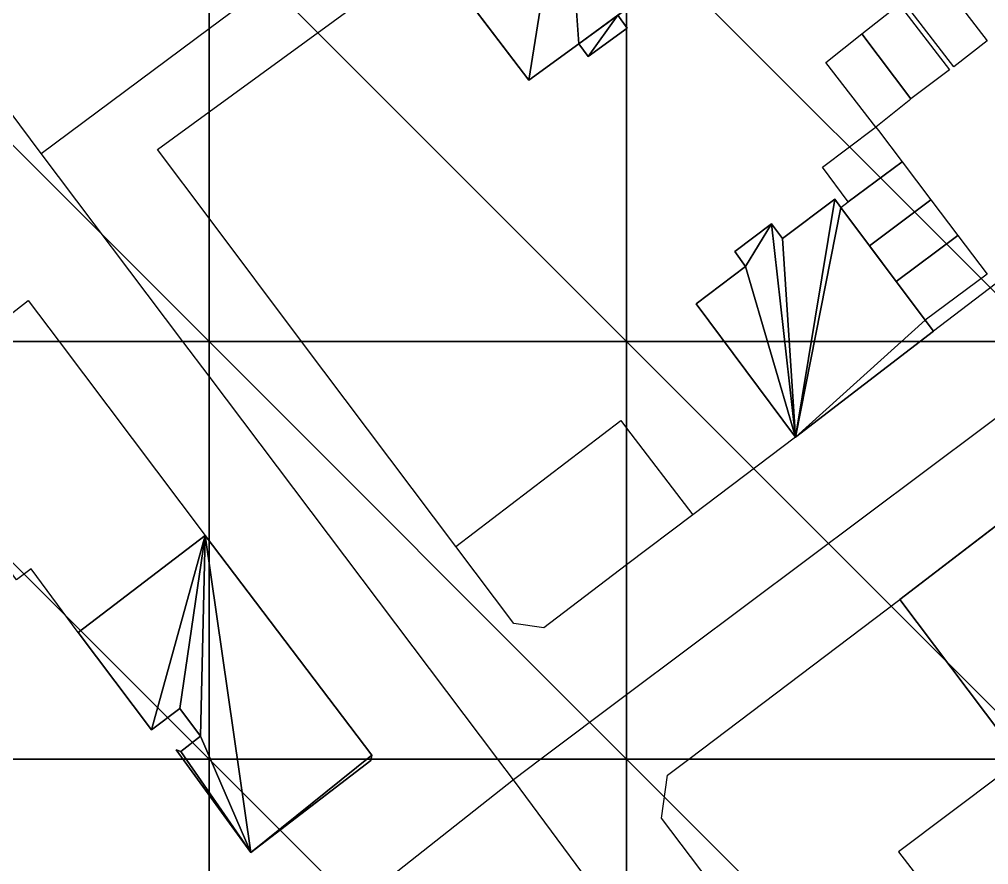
# Model space of a CAD drawing. Extents: x 0 to 812, y 0 to 720.
# Drawn here: x 286.4 to 356, y 322.4 to 383.1 of the extents above; entities that cross this region are included whole.
import ezdxf

# ---------------------------------------------------------------- set-up
doc = ezdxf.new("R2010")
doc.units = 0
doc.header["$LTSCALE"] = 0.0254
doc.layers.get('0').update_dxf_attribs({"color": 13, "linetype": 'CONTINUOUS'})
for name, color, linetype in [('BUILDINGS', 250, 'CONTINUOUS'), ('MINOR_ROADS', 250, 'CONTINUOUS'), ('PARKS', 250, 'CONTINUOUS'), ('TOPOGRAPHY', 250, 'CONTINUOUS')]:
    doc.layers.add(name, color=color, linetype=linetype)

# ---------------------------------------------------------------- blocks, each defined once
blk = doc.blocks.new('GROUP60')
at = {"color": 0}
blk.add_polyline3d([(475.454, 444.606, 6.083), (450, 425.114, 6.739), (443.322, 420, 6.813), (420, 402.141, 7.14), (410.386, 394.779, 7.268), (404.002, 390, 7.354), (390, 379.519, 7.53), (363.924, 360, 7.64), (360, 357.063, 7.564), (330, 334.607, 6.914), (323.845, 330, 6.791), (321.864, 328.517, 6.733), (300, 311.252, 6.047), (285.752, 300, 5.701), (270, 287.562, 5.414), (247.761, 270, 5.425), (240.788, 264.494, 5.605)], dxfattribs=at)
blk = doc.blocks.new('GROUP169')
at = {"color": 0}
for p, q in [((325.577, 395.146, 15.773), (315.892, 388.071, 15.773)), ((315.892, 388.071, 6.773), (325.577, 395.146, 6.773)), ((325.577, 395.146, 15.773), (315.892, 388.071, 15.773)), ((315.892, 388.071, 6.773), (325.577, 395.146, 6.773)), ((332.596, 385.803, 15.773), (325.577, 395.146, 15.773)), ((325.577, 395.146, 6.773), (332.596, 385.803, 6.773)), ((332.596, 385.803, 15.773), (325.577, 395.146, 15.773)), ((325.577, 395.146, 6.773), (332.596, 385.803, 6.773)), ((325.577, 395.146, 6.773), (325.577, 395.146, 15.773)), ((325.577, 395.146, 6.773), (325.577, 395.146, 15.773)), ((315.892, 388.071, 15.773), (322.972, 378.755, 15.773)), ((322.972, 378.755, 6.773), (315.892, 388.071, 6.773)), ((315.892, 388.071, 6.773), (315.892, 388.071, 15.773)), ((315.892, 388.071, 15.773), (322.972, 378.755, 15.773)), ((315.892, 388.071, 6.773), (315.892, 388.071, 15.773)), ((322.972, 378.755, 6.773), (315.892, 388.071, 6.773)), ((329.361, 383.43, 15.773), (332.596, 385.803, 15.773)), ((332.596, 385.803, 6.773), (329.361, 383.43, 6.773)), ((329.361, 383.43, 15.773), (332.596, 385.803, 15.773)), ((332.596, 385.803, 6.773), (329.361, 383.43, 6.773)), ((332.596, 385.803, 6.773), (332.596, 385.803, 15.773)), ((332.596, 385.803, 6.773), (332.596, 385.803, 15.773)), ((330.033, 382.501, 15.773), (329.361, 383.43, 15.773)), ((329.361, 383.43, 6.773), (330.033, 382.501, 6.773)), ((330.033, 382.501, 15.773), (329.361, 383.43, 15.773)), ((329.361, 383.43, 6.773), (330.033, 382.501, 6.773)), ((329.361, 383.43, 6.773), (329.361, 383.43, 15.773)), ((329.361, 383.43, 6.773), (329.361, 383.43, 15.773)), ((327.227, 380.457, 15.773), (330.033, 382.501, 15.773)), ((330.033, 382.501, 6.773), (327.227, 380.457, 6.773)), ((327.227, 380.457, 15.773), (330.033, 382.501, 15.773)), ((330.033, 382.501, 6.773), (327.227, 380.457, 6.773)), ((330.033, 382.501, 6.773), (330.033, 382.501, 15.773)), ((330.033, 382.501, 6.773), (330.033, 382.501, 15.773)), ((322.972, 378.755, 15.773), (326.561, 381.386, 15.773)), ((326.561, 381.386, 6.773), (322.972, 378.755, 6.773)), ((322.972, 378.755, 15.773), (326.561, 381.386, 15.773)), ((326.561, 381.386, 6.773), (322.972, 378.755, 6.773)), ((326.561, 381.386, 15.773), (327.227, 380.457, 15.773)), ((327.227, 380.457, 6.773), (326.561, 381.386, 6.773)), ((326.561, 381.386, 6.773), (326.561, 381.386, 15.773)), ((326.561, 381.386, 15.773), (327.227, 380.457, 15.773)), ((326.561, 381.386, 6.773), (326.561, 381.386, 15.773)), ((327.227, 380.457, 6.773), (326.561, 381.386, 6.773)), ((327.227, 380.457, 6.773), (327.227, 380.457, 15.773)), ((327.227, 380.457, 6.773), (327.227, 380.457, 15.773)), ((322.972, 378.755, 15.773), (322.972, 378.755, 6.773)), ((322.972, 378.755, 15.773), (322.972, 378.755, 6.773))]:
    blk.add_line(p, q, dxfattribs=at)
mesh = blk.add_polyface(dxfattribs=at)
corners = [(330.033, 382.501, 15.773), (329.361, 383.43, 15.773), (327.227, 380.457, 15.773), (322.972, 378.755, 15.773), (325.577, 395.146, 15.773), (315.892, 388.071, 15.773), (326.561, 381.386, 15.773), (332.596, 385.803, 15.773)]
mesh.append_faces([[corners[k] for k in face] for face in [(3, 4, 5)]], dxfattribs={"vtx0": -1, "color": 0})
mesh.append_faces([[corners[k] for k in face] for face in [(4, 6, 7), (7, 6, 1)]], dxfattribs={"vtx0": -1, "vtx1": -1, "color": 0})
mesh.append_faces([[corners[k] for k in face] for face in [(4, 3, 6), (1, 6, 2)]], dxfattribs={"vtx0": -1, "vtx2": -1, "color": 0})
mesh.append_faces([[corners[k] for k in face] for face in [(0, 1, 2)]], dxfattribs={"vtx1": -1, "color": 0})
mesh = blk.add_polyface(dxfattribs=at)
corners = [(325.577, 395.146, 6.773), (322.972, 378.755, 6.773), (315.892, 388.071, 6.773), (326.561, 381.386, 6.773), (332.596, 385.803, 6.773), (329.361, 383.43, 6.773), (327.227, 380.457, 6.773), (330.033, 382.501, 6.773)]
mesh.append_faces([[corners[k] for k in face] for face in [(0, 1, 2)]], dxfattribs={"vtx0": -1, "color": 0})
mesh.append_faces([[corners[k] for k in face] for face in [(1, 0, 3), (3, 5, 6)]], dxfattribs={"vtx0": -1, "vtx1": -1, "color": 0})
mesh.append_faces([[corners[k] for k in face] for face in [(3, 0, 4), (3, 4, 5)]], dxfattribs={"vtx0": -1, "vtx2": -1, "color": 0})
mesh.append_faces([[corners[k] for k in face] for face in [(7, 6, 5)]], dxfattribs={"vtx1": -1, "color": 0})
mesh = blk.add_polyface(dxfattribs=at)
corners = [(315.892, 388.071, 15.773), (325.577, 395.146, 6.773), (315.892, 388.071, 6.773), (325.577, 395.146, 15.773)]
mesh.append_faces([[corners[k] for k in face] for face in [(0, 1, 2), (1, 0, 3)]], dxfattribs={"vtx0": -1, "color": 0})
mesh = blk.add_polyface(dxfattribs=at)
corners = [(325.577, 395.146, 6.773), (332.596, 385.803, 15.773), (332.596, 385.803, 6.773), (325.577, 395.146, 15.773)]
mesh.append_faces([[corners[k] for k in face] for face in [(0, 1, 2), (1, 0, 3)]], dxfattribs={"vtx0": -1, "color": 0})
mesh = blk.add_polyface(dxfattribs=at)
corners = [(315.892, 388.071, 15.773), (322.972, 378.755, 6.773), (322.972, 378.755, 15.773), (315.892, 388.071, 6.773)]
mesh.append_faces([[corners[k] for k in face] for face in [(0, 1, 2), (1, 0, 3)]], dxfattribs={"vtx0": -1, "color": 0})
mesh = blk.add_polyface(dxfattribs=at)
corners = [(332.596, 385.803, 15.773), (329.361, 383.43, 6.773), (332.596, 385.803, 6.773), (329.361, 383.43, 15.773)]
mesh.append_faces([[corners[k] for k in face] for face in [(0, 1, 2), (1, 0, 3)]], dxfattribs={"vtx0": -1, "color": 0})
mesh = blk.add_polyface(dxfattribs=at)
corners = [(329.361, 383.43, 6.773), (330.033, 382.501, 15.773), (330.033, 382.501, 6.773), (329.361, 383.43, 15.773)]
mesh.append_faces([[corners[k] for k in face] for face in [(0, 1, 2), (1, 0, 3)]], dxfattribs={"vtx0": -1, "color": 0})
mesh = blk.add_polyface(dxfattribs=at)
corners = [(330.033, 382.501, 15.773), (327.227, 380.457, 6.773), (330.033, 382.501, 6.773), (327.227, 380.457, 15.773)]
mesh.append_faces([[corners[k] for k in face] for face in [(0, 1, 2), (1, 0, 3)]], dxfattribs={"vtx0": -1, "color": 0})
mesh = blk.add_polyface(dxfattribs=at)
corners = [(326.561, 381.386, 15.773), (322.972, 378.755, 6.773), (326.561, 381.386, 6.773), (322.972, 378.755, 15.773)]
mesh.append_faces([[corners[k] for k in face] for face in [(0, 1, 2), (1, 0, 3)]], dxfattribs={"vtx0": -1, "color": 0})
mesh = blk.add_polyface(dxfattribs=at)
corners = [(326.561, 381.386, 15.773), (327.227, 380.457, 6.773), (327.227, 380.457, 15.773), (326.561, 381.386, 6.773)]
mesh.append_faces([[corners[k] for k in face] for face in [(0, 1, 2), (1, 0, 3)]], dxfattribs={"vtx0": -1, "color": 0})
blk = doc.blocks.new('GROUP187')
at = {"color": 0}
blk.add_polyline3d([(360, 366.793, 7.423), (352.044, 360.737, 7.434), (351.084, 360, 7.433), (342.122, 353.121, 7.269), (334.753, 347.548, 7.108), (330, 343.95, 6.992), (324.041, 339.438, 6.888), (321.893, 339.749, 6.867), (317.72, 345.275, 6.885), (306.649, 360, 6.992), (300, 368.843, 6.961), (296.287, 373.782, 6.99), (296.287, 373.782, 6.99), (300, 376.488, 6.967), (315.892, 388.071, 6.923)], dxfattribs=at)
blk = doc.blocks.new('GROUP214')
at = {"color": 0}
for p, q in [((358.758, 348.458, 19.361), (349.619, 341.475, 19.361)), ((349.619, 341.475, 7.361), (358.758, 348.458, 7.361)), ((358.758, 348.458, 19.361), (349.619, 341.475, 19.361)), ((349.619, 341.475, 7.361), (358.758, 348.458, 7.361)), ((366.165, 338.672, 19.361), (358.758, 348.458, 19.361)), ((358.758, 348.458, 7.361), (366.165, 338.672, 7.361)), ((366.165, 338.672, 19.361), (358.758, 348.458, 19.361)), ((358.758, 348.458, 7.361), (366.165, 338.672, 7.361)), ((358.758, 348.458, 7.361), (358.758, 348.458, 19.361)), ((358.758, 348.458, 7.361), (358.758, 348.458, 19.361)), ((349.619, 341.475, 19.361), (357.037, 331.643, 19.361)), ((357.037, 331.643, 7.361), (349.619, 341.475, 7.361)), ((349.619, 341.475, 7.361), (349.619, 341.475, 19.361)), ((349.619, 341.475, 19.361), (357.037, 331.643, 19.361)), ((349.619, 341.475, 7.361), (349.619, 341.475, 19.361)), ((357.037, 331.643, 7.361), (349.619, 341.475, 7.361)), ((364.061, 337.041, 19.361), (366.165, 338.672, 19.361)), ((366.165, 338.672, 7.361), (364.061, 337.041, 7.361)), ((364.061, 337.041, 19.361), (366.165, 338.672, 19.361)), ((366.165, 338.672, 7.361), (364.061, 337.041, 7.361)), ((366.165, 338.672, 7.361), (366.165, 338.672, 19.361)), ((366.165, 338.672, 7.361), (366.165, 338.672, 19.361)), ((359.228, 333.028, 19.361), (364.211, 336.849, 19.361)), ((364.211, 336.849, 7.361), (359.228, 333.028, 7.361)), ((359.228, 333.028, 19.361), (364.211, 336.849, 19.361)), ((364.211, 336.849, 7.361), (359.228, 333.028, 7.361)), ((364.211, 336.849, 19.361), (364.061, 337.041, 19.361)), ((364.061, 337.041, 7.361), (364.211, 336.849, 7.361)), ((364.211, 336.849, 19.361), (364.061, 337.041, 19.361)), ((364.061, 337.041, 7.361), (364.211, 336.849, 7.361)), ((364.061, 337.041, 7.361), (364.061, 337.041, 19.361)), ((364.061, 337.041, 7.361), (364.061, 337.041, 19.361)), ((364.211, 336.849, 7.361), (364.211, 336.849, 19.361)), ((364.211, 336.849, 7.361), (364.211, 336.849, 19.361)), ((357.037, 331.643, 19.361), (359.079, 333.22, 19.361)), ((359.079, 333.22, 7.361), (357.037, 331.643, 7.361)), ((357.037, 331.643, 19.361), (359.079, 333.22, 19.361)), ((359.079, 333.22, 7.361), (357.037, 331.643, 7.361)), ((359.079, 333.22, 19.361), (359.228, 333.028, 19.361)), ((359.228, 333.028, 7.361), (359.079, 333.22, 7.361)), ((359.079, 333.22, 7.361), (359.079, 333.22, 19.361)), ((359.079, 333.22, 19.361), (359.228, 333.028, 19.361)), ((359.079, 333.22, 7.361), (359.079, 333.22, 19.361)), ((359.228, 333.028, 7.361), (359.079, 333.22, 7.361)), ((359.228, 333.028, 7.361), (359.228, 333.028, 19.361)), ((359.228, 333.028, 7.361), (359.228, 333.028, 19.361)), ((357.037, 331.643, 19.361), (357.037, 331.643, 7.361)), ((357.037, 331.643, 19.361), (357.037, 331.643, 7.361))]:
    blk.add_line(p, q, dxfattribs=at)
mesh = blk.add_polyface(dxfattribs=at)
corners = [(364.211, 336.849, 19.361), (364.061, 337.041, 19.361), (359.228, 333.028, 19.361), (357.037, 331.643, 19.361), (358.758, 348.458, 19.361), (349.619, 341.475, 19.361), (359.079, 333.22, 19.361), (366.165, 338.672, 19.361)]
mesh.append_faces([[corners[k] for k in face] for face in [(3, 4, 5)]], dxfattribs={"vtx0": -1, "color": 0})
mesh.append_faces([[corners[k] for k in face] for face in [(4, 6, 7), (7, 6, 1)]], dxfattribs={"vtx0": -1, "vtx1": -1, "color": 0})
mesh.append_faces([[corners[k] for k in face] for face in [(4, 3, 6), (1, 6, 2)]], dxfattribs={"vtx0": -1, "vtx2": -1, "color": 0})
mesh.append_faces([[corners[k] for k in face] for face in [(0, 1, 2)]], dxfattribs={"vtx1": -1, "color": 0})
mesh = blk.add_polyface(dxfattribs=at)
corners = [(358.758, 348.458, 7.361), (357.037, 331.643, 7.361), (349.619, 341.475, 7.361), (359.079, 333.22, 7.361), (366.165, 338.672, 7.361), (364.061, 337.041, 7.361), (359.228, 333.028, 7.361), (364.211, 336.849, 7.361)]
mesh.append_faces([[corners[k] for k in face] for face in [(0, 1, 2)]], dxfattribs={"vtx0": -1, "color": 0})
mesh.append_faces([[corners[k] for k in face] for face in [(1, 0, 3), (3, 5, 6)]], dxfattribs={"vtx0": -1, "vtx1": -1, "color": 0})
mesh.append_faces([[corners[k] for k in face] for face in [(3, 0, 4), (3, 4, 5)]], dxfattribs={"vtx0": -1, "vtx2": -1, "color": 0})
mesh.append_faces([[corners[k] for k in face] for face in [(7, 6, 5)]], dxfattribs={"vtx1": -1, "color": 0})
mesh = blk.add_polyface(dxfattribs=at)
corners = [(349.619, 341.475, 19.361), (358.758, 348.458, 7.361), (349.619, 341.475, 7.361), (358.758, 348.458, 19.361)]
mesh.append_faces([[corners[k] for k in face] for face in [(0, 1, 2), (1, 0, 3)]], dxfattribs={"vtx0": -1, "color": 0})
mesh = blk.add_polyface(dxfattribs=at)
corners = [(358.758, 348.458, 7.361), (366.165, 338.672, 19.361), (366.165, 338.672, 7.361), (358.758, 348.458, 19.361)]
mesh.append_faces([[corners[k] for k in face] for face in [(0, 1, 2), (1, 0, 3)]], dxfattribs={"vtx0": -1, "color": 0})
mesh = blk.add_polyface(dxfattribs=at)
corners = [(349.619, 341.475, 19.361), (357.037, 331.643, 7.361), (357.037, 331.643, 19.361), (349.619, 341.475, 7.361)]
mesh.append_faces([[corners[k] for k in face] for face in [(0, 1, 2), (1, 0, 3)]], dxfattribs={"vtx0": -1, "color": 0})
mesh = blk.add_polyface(dxfattribs=at)
corners = [(366.165, 338.672, 19.361), (364.061, 337.041, 7.361), (366.165, 338.672, 7.361), (364.061, 337.041, 19.361)]
mesh.append_faces([[corners[k] for k in face] for face in [(0, 1, 2), (1, 0, 3)]], dxfattribs={"vtx0": -1, "color": 0})
mesh = blk.add_polyface(dxfattribs=at)
corners = [(364.211, 336.849, 19.361), (359.228, 333.028, 7.361), (364.211, 336.849, 7.361), (359.228, 333.028, 19.361)]
mesh.append_faces([[corners[k] for k in face] for face in [(0, 1, 2), (1, 0, 3)]], dxfattribs={"vtx0": -1, "color": 0})
mesh = blk.add_polyface(dxfattribs=at)
corners = [(364.061, 337.041, 7.361), (364.211, 336.849, 19.361), (364.211, 336.849, 7.361), (364.061, 337.041, 19.361)]
mesh.append_faces([[corners[k] for k in face] for face in [(0, 1, 2), (1, 0, 3)]], dxfattribs={"vtx0": -1, "color": 0})
mesh = blk.add_polyface(dxfattribs=at)
corners = [(359.079, 333.22, 19.361), (357.037, 331.643, 7.361), (359.079, 333.22, 7.361), (357.037, 331.643, 19.361)]
mesh.append_faces([[corners[k] for k in face] for face in [(0, 1, 2), (1, 0, 3)]], dxfattribs={"vtx0": -1, "color": 0})
mesh = blk.add_polyface(dxfattribs=at)
corners = [(359.079, 333.22, 19.361), (359.228, 333.028, 7.361), (359.228, 333.028, 19.361), (359.079, 333.22, 7.361)]
mesh.append_faces([[corners[k] for k in face] for face in [(0, 1, 2), (1, 0, 3)]], dxfattribs={"vtx0": -1, "color": 0})
blk = doc.blocks.new('GROUP267')
at = {"color": 0}
blk.add_polyline3d([(317.72, 345.275, 6.885), (329.594, 354.313, 7.076), (330, 353.78, 7.074), (334.753, 347.548, 7.108), (330, 343.95, 6.992), (324.041, 339.438, 6.888), (321.893, 339.749, 6.867), (317.72, 345.275, 6.885)], close=True, dxfattribs=at)
blk = doc.blocks.new('GROUP271')
at = {"color": 0}
blk.add_polyline3d([(278.045, 356, 6.992), (283.209, 360, 7.049), (287.007, 362.942, 7.033), (289.222, 360, 7.015), (299.724, 346.05, 6.728), (290.604, 339.095, 6.62), (287.217, 343.659, 6.711), (286.175, 342.876, 6.697), (280.574, 350.422, 6.864), (281.622, 351.196, 6.876), (278.045, 356, 6.992)], close=True, dxfattribs=at)
blk = doc.blocks.new('GROUP299')
at = {"color": 0}
blk.add_polyline3d([(465.152, 138.677, 4.714), (457.178, 149.659, 4.752), (456.918, 150, 4.753), (450, 159.104, 4.912), (434.12, 180, 5.08), (426.176, 190.454, 5.302), (420, 198.462, 5.445), (411.102, 210, 5.577), (390, 237.361, 6.021), (387.965, 240, 6.05), (375.549, 256.099, 6.267), (365.244, 270, 6.383), (360, 277.074, 6.418), (343.005, 300, 6.598), (330, 317.543, 6.623), (321.864, 328.517, 6.733), (320.746, 330, 6.749), (300, 357.513, 6.914), (298.125, 360, 6.965), (287.94, 373.507, 7.047), (275.654, 390, 7.177)], dxfattribs=at)
blk = doc.blocks.new('GROUP341')
at = {"color": 0}
blk.add_polyline3d([(346.902, 382.083, 7.03), (349.591, 384.197, 7.011), (353.203, 379.513, 7.114), (350.43, 377.421, 7.13), (346.902, 382.083, 7.03)], close=True, dxfattribs=at)
blk = doc.blocks.new('GROUP345')
at = {"color": 0}
blk.add_polyline3d([(344.081, 372.511, 7.151), (347.765, 375.288, 7.143), (347.908, 375.395, 7.143), (348.104, 375.145, 7.148), (349.79, 372.91, 7.2), (345.927, 370.037, 7.207), (344.081, 372.511, 7.151)], close=True, dxfattribs=at)
blk = doc.blocks.new('GROUP475')
at = {"color": 0}
for p, q in [((344.951, 370.222, 19.162), (341.211, 367.391, 19.162)), ((341.211, 367.391, 7.162), (344.951, 370.222, 7.162)), ((344.951, 370.222, 19.162), (341.211, 367.391, 19.162)), ((341.211, 367.391, 7.162), (344.951, 370.222, 7.162)), ((345.388, 369.627, 19.162), (344.951, 370.222, 19.162)), ((344.951, 370.222, 7.162), (345.388, 369.627, 7.162)), ((345.388, 369.627, 19.162), (344.951, 370.222, 19.162)), ((344.951, 370.222, 7.162), (345.388, 369.627, 7.162)), ((344.951, 370.222, 7.162), (344.951, 370.222, 19.162)), ((344.951, 370.222, 7.162), (344.951, 370.222, 19.162)), ((347.447, 366.875, 19.162), (345.388, 369.627, 19.162)), ((345.388, 369.627, 7.162), (347.447, 366.875, 7.162)), ((347.447, 366.875, 19.162), (345.388, 369.627, 19.162)), ((345.388, 369.627, 7.162), (347.447, 366.875, 7.162)), ((345.388, 369.627, 7.162), (345.388, 369.627, 19.162)), ((345.388, 369.627, 7.162), (345.388, 369.627, 19.162)), ((340.41, 368.437, 19.162), (337.775, 366.471, 19.162)), ((337.775, 366.471, 7.162), (340.41, 368.437, 7.162)), ((340.41, 368.437, 19.162), (337.775, 366.471, 19.162)), ((337.775, 366.471, 7.162), (340.41, 368.437, 7.162)), ((341.211, 367.391, 19.162), (340.41, 368.437, 19.162)), ((340.41, 368.437, 7.162), (341.211, 367.391, 7.162)), ((341.211, 367.391, 19.162), (340.41, 368.437, 19.162)), ((340.41, 368.437, 7.162), (341.211, 367.391, 7.162)), ((340.41, 368.437, 7.162), (340.41, 368.437, 19.162)), ((340.41, 368.437, 7.162), (340.41, 368.437, 19.162)), ((341.211, 367.391, 7.162), (341.211, 367.391, 19.162)), ((341.211, 367.391, 7.162), (341.211, 367.391, 19.162)), ((337.775, 366.471, 19.162), (338.55, 365.388, 19.162)), ((338.55, 365.388, 7.162), (337.775, 366.471, 7.162)), ((337.775, 366.471, 7.162), (337.775, 366.471, 19.162)), ((337.775, 366.471, 19.162), (338.55, 365.388, 19.162)), ((337.775, 366.471, 7.162), (337.775, 366.471, 19.162)), ((338.55, 365.388, 7.162), (337.775, 366.471, 7.162)), ((349.368, 364.305, 19.162), (347.447, 366.875, 19.162)), ((347.447, 366.875, 7.162), (349.368, 364.305, 7.162)), ((349.368, 364.305, 19.162), (347.447, 366.875, 19.162)), ((347.447, 366.875, 7.162), (349.368, 364.305, 7.162)), ((347.447, 366.875, 7.162), (347.447, 366.875, 19.162)), ((347.447, 366.875, 7.162), (347.447, 366.875, 19.162)), ((338.55, 365.388, 19.162), (334.996, 362.7, 19.162)), ((334.996, 362.7, 7.162), (338.55, 365.388, 7.162)), ((338.55, 365.388, 19.162), (334.996, 362.7, 19.162)), ((334.996, 362.7, 7.162), (338.55, 365.388, 7.162)), ((338.55, 365.388, 7.162), (338.55, 365.388, 19.162)), ((338.55, 365.388, 7.162), (338.55, 365.388, 19.162)), ((351.439, 361.533, 19.162), (349.368, 364.305, 19.162)), ((349.368, 364.305, 7.162), (351.439, 361.533, 7.162)), ((351.439, 361.533, 19.162), (349.368, 364.305, 19.162)), ((349.368, 364.305, 7.162), (351.439, 361.533, 7.162)), ((349.368, 364.305, 7.162), (349.368, 364.305, 19.162)), ((349.368, 364.305, 7.162), (349.368, 364.305, 19.162)), ((334.996, 362.7, 19.162), (342.122, 353.121, 19.162)), ((342.122, 353.121, 7.162), (334.996, 362.7, 7.162)), ((334.996, 362.7, 7.162), (334.996, 362.7, 19.162)), ((334.996, 362.7, 19.162), (342.122, 353.121, 19.162)), ((334.996, 362.7, 7.162), (334.996, 362.7, 19.162)), ((342.122, 353.121, 7.162), (334.996, 362.7, 7.162)), ((352.044, 360.737, 19.162), (351.439, 361.533, 19.162)), ((351.439, 361.533, 7.162), (352.044, 360.737, 7.162)), ((352.044, 360.737, 19.162), (351.439, 361.533, 19.162)), ((351.439, 361.533, 7.162), (352.044, 360.737, 7.162)), ((351.439, 361.533, 7.162), (351.439, 361.533, 19.162)), ((351.439, 361.533, 7.162), (351.439, 361.533, 19.162)), ((342.122, 353.121, 19.162), (352.044, 360.737, 19.162)), ((352.044, 360.737, 7.162), (342.122, 353.121, 7.162)), ((342.122, 353.121, 19.162), (352.044, 360.737, 19.162)), ((352.044, 360.737, 7.162), (342.122, 353.121, 7.162)), ((352.044, 360.737, 7.162), (352.044, 360.737, 19.162)), ((352.044, 360.737, 7.162), (352.044, 360.737, 19.162)), ((342.122, 353.121, 19.162), (342.122, 353.121, 7.162)), ((342.122, 353.121, 19.162), (342.122, 353.121, 7.162))]:
    blk.add_line(p, q, dxfattribs=at)
mesh = blk.add_polyface(dxfattribs=at)
corners = [(342.122, 353.121, 19.162), (338.55, 365.388, 19.162), (334.996, 362.7, 19.162), (340.41, 368.437, 19.162), (341.211, 367.391, 19.162), (344.951, 370.222, 19.162), (345.388, 369.627, 19.162), (351.439, 361.533, 19.162), (352.044, 360.737, 19.162), (347.447, 366.875, 19.162), (349.368, 364.305, 19.162), (337.775, 366.471, 19.162)]
mesh.append_faces([[corners[k] for k in face] for face in [(0, 1, 2), (7, 0, 8), (9, 7, 10)]], dxfattribs={"vtx0": -1, "color": 0})
mesh.append_faces([[corners[k] for k in face] for face in [(3, 0, 4), (4, 0, 5), (5, 0, 6), (6, 7, 9)]], dxfattribs={"vtx0": -1, "vtx1": -1, "color": 0})
mesh.append_faces([[corners[k] for k in face] for face in [(1, 0, 3), (6, 0, 7)]], dxfattribs={"vtx0": -1, "vtx1": -1, "vtx2": -1, "color": 0})
mesh.append_faces([[corners[k] for k in face] for face in [(3, 11, 1)]], dxfattribs={"vtx2": -1, "color": 0})
mesh = blk.add_polyface(dxfattribs=at)
corners = [(340.41, 368.437, 7.162), (338.55, 365.388, 7.162), (337.775, 366.471, 7.162), (342.122, 353.121, 7.162), (334.996, 362.7, 7.162), (341.211, 367.391, 7.162), (344.951, 370.222, 7.162), (345.388, 369.627, 7.162), (351.439, 361.533, 7.162), (352.044, 360.737, 7.162), (347.447, 366.875, 7.162), (349.368, 364.305, 7.162)]
mesh.append_faces([[corners[k] for k in face] for face in [(0, 1, 2), (1, 3, 4), (3, 8, 9), (8, 10, 11)]], dxfattribs={"vtx0": -1, "color": 0})
mesh.append_faces([[corners[k] for k in face] for face in [(3, 1, 0), (3, 7, 8)]], dxfattribs={"vtx0": -1, "vtx1": -1, "vtx2": -1, "color": 0})
mesh.append_faces([[corners[k] for k in face] for face in [(3, 0, 5), (3, 5, 6), (3, 6, 7), (8, 7, 10)]], dxfattribs={"vtx0": -1, "vtx2": -1, "color": 0})
mesh = blk.add_polyface(dxfattribs=at)
corners = [(341.211, 367.391, 19.162), (344.951, 370.222, 7.162), (341.211, 367.391, 7.162), (344.951, 370.222, 19.162)]
mesh.append_faces([[corners[k] for k in face] for face in [(0, 1, 2), (1, 0, 3)]], dxfattribs={"vtx0": -1, "color": 0})
mesh = blk.add_polyface(dxfattribs=at)
corners = [(344.951, 370.222, 7.162), (345.388, 369.627, 19.162), (345.388, 369.627, 7.162), (344.951, 370.222, 19.162)]
mesh.append_faces([[corners[k] for k in face] for face in [(0, 1, 2), (1, 0, 3)]], dxfattribs={"vtx0": -1, "color": 0})
mesh = blk.add_polyface(dxfattribs=at)
corners = [(345.388, 369.627, 7.162), (347.447, 366.875, 19.162), (347.447, 366.875, 7.162), (345.388, 369.627, 19.162)]
mesh.append_faces([[corners[k] for k in face] for face in [(0, 1, 2), (1, 0, 3)]], dxfattribs={"vtx0": -1, "color": 0})
mesh = blk.add_polyface(dxfattribs=at)
corners = [(337.775, 366.471, 19.162), (340.41, 368.437, 7.162), (337.775, 366.471, 7.162), (340.41, 368.437, 19.162)]
mesh.append_faces([[corners[k] for k in face] for face in [(0, 1, 2), (1, 0, 3)]], dxfattribs={"vtx0": -1, "color": 0})
mesh = blk.add_polyface(dxfattribs=at)
corners = [(340.41, 368.437, 7.162), (341.211, 367.391, 19.162), (341.211, 367.391, 7.162), (340.41, 368.437, 19.162)]
mesh.append_faces([[corners[k] for k in face] for face in [(0, 1, 2), (1, 0, 3)]], dxfattribs={"vtx0": -1, "color": 0})
mesh = blk.add_polyface(dxfattribs=at)
corners = [(337.775, 366.471, 19.162), (338.55, 365.388, 7.162), (338.55, 365.388, 19.162), (337.775, 366.471, 7.162)]
mesh.append_faces([[corners[k] for k in face] for face in [(0, 1, 2), (1, 0, 3)]], dxfattribs={"vtx0": -1, "color": 0})
mesh = blk.add_polyface(dxfattribs=at)
corners = [(347.447, 366.875, 7.162), (349.368, 364.305, 19.162), (349.368, 364.305, 7.162), (347.447, 366.875, 19.162)]
mesh.append_faces([[corners[k] for k in face] for face in [(0, 1, 2), (1, 0, 3)]], dxfattribs={"vtx0": -1, "color": 0})
mesh = blk.add_polyface(dxfattribs=at)
corners = [(334.996, 362.7, 19.162), (338.55, 365.388, 7.162), (334.996, 362.7, 7.162), (338.55, 365.388, 19.162)]
mesh.append_faces([[corners[k] for k in face] for face in [(0, 1, 2), (1, 0, 3)]], dxfattribs={"vtx0": -1, "color": 0})
mesh = blk.add_polyface(dxfattribs=at)
corners = [(349.368, 364.305, 7.162), (351.439, 361.533, 19.162), (351.439, 361.533, 7.162), (349.368, 364.305, 19.162)]
mesh.append_faces([[corners[k] for k in face] for face in [(0, 1, 2), (1, 0, 3)]], dxfattribs={"vtx0": -1, "color": 0})
mesh = blk.add_polyface(dxfattribs=at)
corners = [(334.996, 362.7, 19.162), (342.122, 353.121, 7.162), (342.122, 353.121, 19.162), (334.996, 362.7, 7.162)]
mesh.append_faces([[corners[k] for k in face] for face in [(0, 1, 2), (1, 0, 3)]], dxfattribs={"vtx0": -1, "color": 0})
mesh = blk.add_polyface(dxfattribs=at)
corners = [(351.439, 361.533, 7.162), (352.044, 360.737, 19.162), (352.044, 360.737, 7.162), (351.439, 361.533, 19.162)]
mesh.append_faces([[corners[k] for k in face] for face in [(0, 1, 2), (1, 0, 3)]], dxfattribs={"vtx0": -1, "color": 0})
mesh = blk.add_polyface(dxfattribs=at)
corners = [(352.044, 360.737, 19.162), (342.122, 353.121, 7.162), (352.044, 360.737, 7.162), (342.122, 353.121, 19.162)]
mesh.append_faces([[corners[k] for k in face] for face in [(0, 1, 2), (1, 0, 3)]], dxfattribs={"vtx0": -1, "color": 0})
blk = doc.blocks.new('GROUP479')
at = {"color": 0}
blk.add_polyline3d([(349.791, 384.572, 7.006), (352.181, 386.417, 6.986), (355.914, 381.588, 7.093), (353.5, 379.735, 7.112), (349.791, 384.572, 7.006)], close=True, dxfattribs=at)
blk = doc.blocks.new('GROUP580')
at = {"color": 0}
for p, q in [((299.724, 346.05, 21.358), (290.604, 339.095, 21.358)), ((290.604, 339.095, 6.358), (299.724, 346.05, 6.358)), ((299.724, 346.05, 21.358), (290.604, 339.095, 21.358)), ((290.604, 339.095, 6.358), (299.724, 346.05, 6.358)), ((311.698, 330.286, 21.358), (299.724, 346.05, 21.358)), ((299.724, 346.05, 6.358), (311.698, 330.286, 6.358)), ((311.698, 330.286, 21.358), (299.724, 346.05, 21.358)), ((299.724, 346.05, 6.358), (311.698, 330.286, 6.358)), ((299.724, 346.05, 6.358), (299.724, 346.05, 21.358)), ((299.724, 346.05, 6.358), (299.724, 346.05, 21.358)), ((290.604, 339.095, 21.358), (295.857, 332.103, 21.358)), ((295.857, 332.103, 6.358), (290.604, 339.095, 6.358)), ((290.604, 339.095, 6.358), (290.604, 339.095, 21.358)), ((290.604, 339.095, 21.358), (295.857, 332.103, 21.358)), ((290.604, 339.095, 6.358), (290.604, 339.095, 21.358)), ((295.857, 332.103, 6.358), (290.604, 339.095, 6.358)), ((295.857, 332.103, 21.358), (297.891, 333.624, 21.358)), ((297.891, 333.624, 6.358), (295.857, 332.103, 6.358)), ((295.857, 332.103, 21.358), (297.891, 333.624, 21.358)), ((297.891, 333.624, 6.358), (295.857, 332.103, 6.358)), ((297.891, 333.624, 21.358), (299.394, 331.639, 21.358)), ((299.394, 331.639, 6.358), (297.891, 333.624, 6.358)), ((297.891, 333.624, 6.358), (297.891, 333.624, 21.358)), ((297.891, 333.624, 21.358), (299.394, 331.639, 21.358)), ((297.891, 333.624, 6.358), (297.891, 333.624, 21.358)), ((299.394, 331.639, 6.358), (297.891, 333.624, 6.358)), ((295.857, 332.103, 21.358), (295.857, 332.103, 6.358)), ((295.857, 332.103, 21.358), (295.857, 332.103, 6.358)), ((299.394, 331.639, 21.358), (297.966, 330.543, 21.358)), ((297.966, 330.543, 6.358), (299.394, 331.639, 6.358)), ((299.394, 331.639, 21.358), (297.966, 330.543, 21.358)), ((297.966, 330.543, 6.358), (299.394, 331.639, 6.358)), ((299.394, 331.639, 6.358), (299.394, 331.639, 21.358)), ((299.394, 331.639, 6.358), (299.394, 331.639, 21.358)), ((297.966, 330.543, 21.358), (297.639, 330.667, 21.358)), ((297.639, 330.667, 21.358), (302.998, 323.279, 21.358)), ((302.998, 323.279, 6.358), (297.639, 330.667, 6.358)), ((297.639, 330.667, 6.358), (297.966, 330.543, 6.358)), ((297.966, 330.543, 21.358), (297.639, 330.667, 21.358)), ((297.639, 330.667, 6.358), (297.966, 330.543, 6.358)), ((297.639, 330.667, 6.358), (297.639, 330.667, 21.358)), ((297.639, 330.667, 21.358), (302.998, 323.279, 21.358)), ((297.639, 330.667, 6.358), (297.639, 330.667, 21.358)), ((302.998, 323.279, 6.358), (297.639, 330.667, 6.358)), ((297.966, 330.543, 6.358), (297.966, 330.543, 21.358)), ((297.966, 330.543, 6.358), (297.966, 330.543, 21.358)), ((311.623, 329.888, 21.358), (311.698, 330.286, 21.358)), ((311.698, 330.286, 6.358), (311.623, 329.888, 6.358)), ((311.623, 329.888, 21.358), (311.698, 330.286, 21.358)), ((311.698, 330.286, 6.358), (311.623, 329.888, 6.358)), ((311.698, 330.286, 6.358), (311.698, 330.286, 21.358)), ((311.698, 330.286, 6.358), (311.698, 330.286, 21.358)), ((302.998, 323.279, 21.358), (311.623, 329.888, 21.358)), ((311.623, 329.888, 6.358), (302.998, 323.279, 6.358)), ((302.998, 323.279, 21.358), (311.623, 329.888, 21.358)), ((311.623, 329.888, 6.358), (302.998, 323.279, 6.358)), ((311.623, 329.888, 6.358), (311.623, 329.888, 21.358)), ((311.623, 329.888, 6.358), (311.623, 329.888, 21.358)), ((302.998, 323.279, 6.358), (302.998, 323.279, 21.358)), ((302.998, 323.279, 6.358), (302.998, 323.279, 21.358))]:
    blk.add_line(p, q, dxfattribs=at)
mesh = blk.add_polyface(dxfattribs=at)
corners = [(302.998, 323.279, 21.358), (297.966, 330.543, 21.358), (297.639, 330.667, 21.358), (299.394, 331.639, 21.358), (299.724, 346.05, 21.358), (311.698, 330.286, 21.358), (311.623, 329.888, 21.358), (295.857, 332.103, 21.358), (290.604, 339.095, 21.358), (297.891, 333.624, 21.358)]
mesh.append_faces([[corners[k] for k in face] for face in [(0, 1, 2), (5, 0, 6), (7, 4, 8)]], dxfattribs={"vtx0": -1, "color": 0})
mesh.append_faces([[corners[k] for k in face] for face in [(1, 0, 3), (4, 0, 5)]], dxfattribs={"vtx0": -1, "vtx1": -1, "color": 0})
mesh.append_faces([[corners[k] for k in face] for face in [(3, 0, 4)]], dxfattribs={"vtx0": -1, "vtx1": -1, "vtx2": -1, "color": 0})
mesh.append_faces([[corners[k] for k in face] for face in [(4, 7, 9), (4, 9, 3)]], dxfattribs={"vtx0": -1, "vtx2": -1, "color": 0})
mesh = blk.add_polyface(dxfattribs=at)
corners = [(299.724, 346.05, 6.358), (295.857, 332.103, 6.358), (290.604, 339.095, 6.358), (297.891, 333.624, 6.358), (299.394, 331.639, 6.358), (297.966, 330.543, 6.358), (302.998, 323.279, 6.358), (297.639, 330.667, 6.358), (311.698, 330.286, 6.358), (311.623, 329.888, 6.358)]
mesh.append_faces([[corners[k] for k in face] for face in [(0, 1, 2), (5, 6, 7), (6, 8, 9)]], dxfattribs={"vtx0": -1, "color": 0})
mesh.append_faces([[corners[k] for k in face] for face in [(1, 0, 3), (3, 0, 4)]], dxfattribs={"vtx0": -1, "vtx1": -1, "color": 0})
mesh.append_faces([[corners[k] for k in face] for face in [(6, 4, 0)]], dxfattribs={"vtx0": -1, "vtx1": -1, "vtx2": -1, "color": 0})
mesh.append_faces([[corners[k] for k in face] for face in [(6, 5, 4), (6, 0, 8)]], dxfattribs={"vtx0": -1, "vtx2": -1, "color": 0})
mesh = blk.add_polyface(dxfattribs=at)
corners = [(290.604, 339.095, 21.358), (299.724, 346.05, 6.358), (290.604, 339.095, 6.358), (299.724, 346.05, 21.358)]
mesh.append_faces([[corners[k] for k in face] for face in [(0, 1, 2), (1, 0, 3)]], dxfattribs={"vtx0": -1, "color": 0})
mesh = blk.add_polyface(dxfattribs=at)
corners = [(299.724, 346.05, 6.358), (311.698, 330.286, 21.358), (311.698, 330.286, 6.358), (299.724, 346.05, 21.358)]
mesh.append_faces([[corners[k] for k in face] for face in [(0, 1, 2), (1, 0, 3)]], dxfattribs={"vtx0": -1, "color": 0})
mesh = blk.add_polyface(dxfattribs=at)
corners = [(290.604, 339.095, 21.358), (295.857, 332.103, 6.358), (295.857, 332.103, 21.358), (290.604, 339.095, 6.358)]
mesh.append_faces([[corners[k] for k in face] for face in [(0, 1, 2), (1, 0, 3)]], dxfattribs={"vtx0": -1, "color": 0})
mesh = blk.add_polyface(dxfattribs=at)
corners = [(297.891, 333.624, 21.358), (295.857, 332.103, 6.358), (297.891, 333.624, 6.358), (295.857, 332.103, 21.358)]
mesh.append_faces([[corners[k] for k in face] for face in [(0, 1, 2), (1, 0, 3)]], dxfattribs={"vtx0": -1, "color": 0})
mesh = blk.add_polyface(dxfattribs=at)
corners = [(297.891, 333.624, 21.358), (299.394, 331.639, 6.358), (299.394, 331.639, 21.358), (297.891, 333.624, 6.358)]
mesh.append_faces([[corners[k] for k in face] for face in [(0, 1, 2), (1, 0, 3)]], dxfattribs={"vtx0": -1, "color": 0})
mesh = blk.add_polyface(dxfattribs=at)
corners = [(297.966, 330.543, 21.358), (299.394, 331.639, 6.358), (297.966, 330.543, 6.358), (299.394, 331.639, 21.358)]
mesh.append_faces([[corners[k] for k in face] for face in [(0, 1, 2), (1, 0, 3)]], dxfattribs={"vtx0": -1, "color": 0})
mesh = blk.add_polyface(dxfattribs=at)
corners = [(297.639, 330.667, 21.358), (297.966, 330.543, 6.358), (297.639, 330.667, 6.358), (297.966, 330.543, 21.358)]
mesh.append_faces([[corners[k] for k in face] for face in [(0, 1, 2), (1, 0, 3)]], dxfattribs={"vtx0": -1, "color": 0})
mesh = blk.add_polyface(dxfattribs=at)
corners = [(297.639, 330.667, 21.358), (302.998, 323.279, 6.358), (302.998, 323.279, 21.358), (297.639, 330.667, 6.358)]
mesh.append_faces([[corners[k] for k in face] for face in [(0, 1, 2), (1, 0, 3)]], dxfattribs={"vtx0": -1, "color": 0})
mesh = blk.add_polyface(dxfattribs=at)
corners = [(311.698, 330.286, 6.358), (311.623, 329.888, 21.358), (311.623, 329.888, 6.358), (311.698, 330.286, 21.358)]
mesh.append_faces([[corners[k] for k in face] for face in [(0, 1, 2), (1, 0, 3)]], dxfattribs={"vtx0": -1, "color": 0})
mesh = blk.add_polyface(dxfattribs=at)
corners = [(311.623, 329.888, 21.358), (302.998, 323.279, 6.358), (311.623, 329.888, 6.358), (302.998, 323.279, 21.358)]
mesh.append_faces([[corners[k] for k in face] for face in [(0, 1, 2), (1, 0, 3)]], dxfattribs={"vtx0": -1, "color": 0})
blk = doc.blocks.new('GROUP581')
at = {"color": 0}
blk.add_polyline3d([(345.388, 369.627, 7.207), (345.927, 370.037, 7.207), (349.79, 372.91, 7.2), (351.856, 370.176, 7.267), (347.447, 366.875, 7.272), (345.388, 369.627, 7.207)], close=True, dxfattribs=at)
blk = doc.blocks.new('GROUP583')
at = {"color": 0}
blk.add_polyline3d([(344.312, 380.041, 7.044), (346.902, 382.083, 7.03), (350.43, 377.421, 7.13), (350.294, 377.314, 7.131), (347.908, 375.395, 7.143), (344.312, 380.041, 7.044)], close=True, dxfattribs=at)
blk = doc.blocks.new('GROUP613')
at = {"color": 0}
blk.add_polyline3d([(332.501, 325.761, 6.848), (332.927, 328.834, 6.919), (334.467, 330, 6.979), (349.619, 341.475, 7.361), (357.037, 331.643, 7.503), (358.243, 330, 7.53), (359.1, 328.834, 7.529), (358.932, 328.691, 7.522), (357.959, 330, 7.523), (357.742, 330.292, 7.519), (357.366, 330, 7.51), (356.606, 329.41, 7.481), (356.956, 328.921, 7.481), (349.545, 323.35, 7.203), (352.77, 319.147, 7.202), (352.379, 318.844, 7.187), (355.762, 314.336, 7.185), (347.728, 308.209, 6.874), (344.297, 312.737, 6.875), (343.063, 311.793, 6.827), (332.501, 325.761, 6.848)], close=True, dxfattribs=at)
blk = doc.blocks.new('GROUP635')
at = {"color": 0}
blk.add_polyline3d([(347.447, 366.875, 7.272), (351.856, 370.176, 7.267), (353.802, 367.614, 7.335), (349.368, 364.305, 7.338), (347.447, 366.875, 7.272)], close=True, dxfattribs=at)
blk = doc.blocks.new('GROUP697')
at = {"color": 0}
blk.add_polyline3d([(349.368, 364.305, 7.338), (353.802, 367.614, 7.335), (355.908, 364.823, 7.412), (351.439, 361.533, 7.412), (349.368, 364.305, 7.338)], close=True, dxfattribs=at)
blk = doc.blocks.new('GROUP739')
at = {"color": 0}
blk.add_polyline3d([(287.94, 373.507, 7.047), (300, 382.477, 6.972), (310.113, 390, 6.938), (330, 404.793, 6.547), (350.444, 420, 6.118), (360, 427.109, 5.919), (375.975, 438.992, 5.723)], dxfattribs=at)
blk = doc.blocks.new('GROUP741')
at = {"color": 0}
for p, q in [((300, 360, 6.954), (300, 390, 6.978)), ((300, 360, 6.954), (300, 390, 6.978)), ((330, 360, 7.126), (330, 390, 6.859)), ((330, 360, 7.126), (330, 390, 6.859)), ((300, 360, 6.954), (270, 360, 7.123)), ((300, 360, 6.954), (270, 360, 7.123)), ((300, 330, 6.466), (300, 360, 6.954)), ((300, 330, 6.466), (300, 360, 6.954)), ((330, 360, 7.126), (300, 360, 6.954)), ((330, 360, 7.126), (300, 360, 6.954)), ((330, 330, 6.875), (330, 360, 7.126)), ((330, 330, 6.875), (330, 360, 7.126)), ((360, 360, 7.563), (330, 360, 7.126)), ((360, 360, 7.563), (330, 360, 7.126)), ((300, 330, 6.466), (270, 330, 6.422)), ((300, 330, 6.466), (270, 330, 6.422)), ((300, 300, 5.795), (300, 330, 6.466)), ((300, 300, 5.795), (300, 330, 6.466)), ((330, 330, 6.875), (300, 330, 6.466)), ((330, 330, 6.875), (300, 330, 6.466)), ((330, 300, 6.268), (330, 330, 6.875)), ((330, 300, 6.268), (330, 330, 6.875)), ((360, 330, 7.571), (330, 330, 6.875)), ((360, 330, 7.571), (330, 330, 6.875))]:
    blk.add_line(p, q, dxfattribs=at)
mesh = blk.add_polyface(dxfattribs=at)
corners = [(300, 360, 6.954), (270, 390, 7.223), (270, 360, 7.123)]
mesh.append_faces([[corners[k] for k in face] for face in [(0, 1, 2)]], dxfattribs={"color": 0})
mesh = blk.add_polyface(dxfattribs=at)
corners = [(300, 390, 6.978), (270, 390, 7.223), (300, 360, 6.954)]
mesh.append_faces([[corners[k] for k in face] for face in [(0, 1, 2)]], dxfattribs={"color": 0})
mesh = blk.add_polyface(dxfattribs=at)
corners = [(330, 360, 7.126), (300, 390, 6.978), (300, 360, 6.954)]
mesh.append_faces([[corners[k] for k in face] for face in [(0, 1, 2)]], dxfattribs={"color": 0})
mesh = blk.add_polyface(dxfattribs=at)
corners = [(330, 390, 6.859), (300, 390, 6.978), (330, 360, 7.126)]
mesh.append_faces([[corners[k] for k in face] for face in [(0, 1, 2)]], dxfattribs={"color": 0})
mesh = blk.add_polyface(dxfattribs=at)
corners = [(360, 360, 7.563), (330, 390, 6.859), (330, 360, 7.126)]
mesh.append_faces([[corners[k] for k in face] for face in [(0, 1, 2)]], dxfattribs={"color": 0})
mesh = blk.add_polyface(dxfattribs=at)
corners = [(360, 390, 6.945), (330, 390, 6.859), (360, 360, 7.563)]
mesh.append_faces([[corners[k] for k in face] for face in [(0, 1, 2)]], dxfattribs={"color": 0})
mesh = blk.add_polyface(dxfattribs=at)
corners = [(300, 330, 6.466), (270, 360, 7.123), (270, 330, 6.422)]
mesh.append_faces([[corners[k] for k in face] for face in [(0, 1, 2)]], dxfattribs={"color": 0})
mesh = blk.add_polyface(dxfattribs=at)
corners = [(300, 360, 6.954), (270, 360, 7.123), (300, 330, 6.466)]
mesh.append_faces([[corners[k] for k in face] for face in [(0, 1, 2)]], dxfattribs={"color": 0})
mesh = blk.add_polyface(dxfattribs=at)
corners = [(330, 330, 6.875), (300, 360, 6.954), (300, 330, 6.466)]
mesh.append_faces([[corners[k] for k in face] for face in [(0, 1, 2)]], dxfattribs={"color": 0})
mesh = blk.add_polyface(dxfattribs=at)
corners = [(330, 360, 7.126), (300, 360, 6.954), (330, 330, 6.875)]
mesh.append_faces([[corners[k] for k in face] for face in [(0, 1, 2)]], dxfattribs={"color": 0})
mesh = blk.add_polyface(dxfattribs=at)
corners = [(360, 330, 7.571), (330, 360, 7.126), (330, 330, 6.875)]
mesh.append_faces([[corners[k] for k in face] for face in [(0, 1, 2)]], dxfattribs={"color": 0})
mesh = blk.add_polyface(dxfattribs=at)
corners = [(360, 360, 7.563), (330, 360, 7.126), (360, 330, 7.571)]
mesh.append_faces([[corners[k] for k in face] for face in [(0, 1, 2)]], dxfattribs={"color": 0})
mesh = blk.add_polyface(dxfattribs=at)
corners = [(300, 300, 5.795), (270, 330, 6.422), (270, 300, 5.596)]
mesh.append_faces([[corners[k] for k in face] for face in [(0, 1, 2)]], dxfattribs={"color": 0})
mesh = blk.add_polyface(dxfattribs=at)
corners = [(300, 330, 6.466), (270, 330, 6.422), (300, 300, 5.795)]
mesh.append_faces([[corners[k] for k in face] for face in [(0, 1, 2)]], dxfattribs={"color": 0})
mesh = blk.add_polyface(dxfattribs=at)
corners = [(330, 300, 6.268), (300, 330, 6.466), (300, 300, 5.795)]
mesh.append_faces([[corners[k] for k in face] for face in [(0, 1, 2)]], dxfattribs={"color": 0})
mesh = blk.add_polyface(dxfattribs=at)
corners = [(330, 330, 6.875), (300, 330, 6.466), (330, 300, 6.268)]
mesh.append_faces([[corners[k] for k in face] for face in [(0, 1, 2)]], dxfattribs={"color": 0})
mesh = blk.add_polyface(dxfattribs=at)
corners = [(360, 300, 7.03), (330, 330, 6.875), (330, 300, 6.268)]
mesh.append_faces([[corners[k] for k in face] for face in [(0, 1, 2)]], dxfattribs={"color": 0})
mesh = blk.add_polyface(dxfattribs=at)
corners = [(360, 330, 7.571), (330, 330, 6.875), (360, 300, 7.03)]
mesh.append_faces([[corners[k] for k in face] for face in [(0, 1, 2)]], dxfattribs={"color": 0})

msp = doc.modelspace()

# ---------------------------------------------------------------- block references
at = {"layer": 'BUILDINGS', "color": 0}
for name in ['GROUP169', 'GROUP479', 'GROUP341', 'GROUP583', 'GROUP345', 'GROUP581', 'GROUP475', 'GROUP635', 'GROUP697', 'GROUP271', 'GROUP267', 'GROUP214', 'GROUP580', 'GROUP613']:
    msp.add_blockref(name, (0, 0), dxfattribs=at)
at = {"layer": 'MINOR_ROADS', "color": 0}
for name in ['GROUP299', 'GROUP60', 'GROUP739']:
    msp.add_blockref(name, (0, 0), dxfattribs=at)
at = {"layer": 'PARKS', "color": 0}
msp.add_blockref('GROUP187', (0, 0), dxfattribs=at)
at = {"layer": 'TOPOGRAPHY', "color": 0}
msp.add_blockref('GROUP741', (0, 0), dxfattribs=at)

doc.saveas('drawing.dxf')
